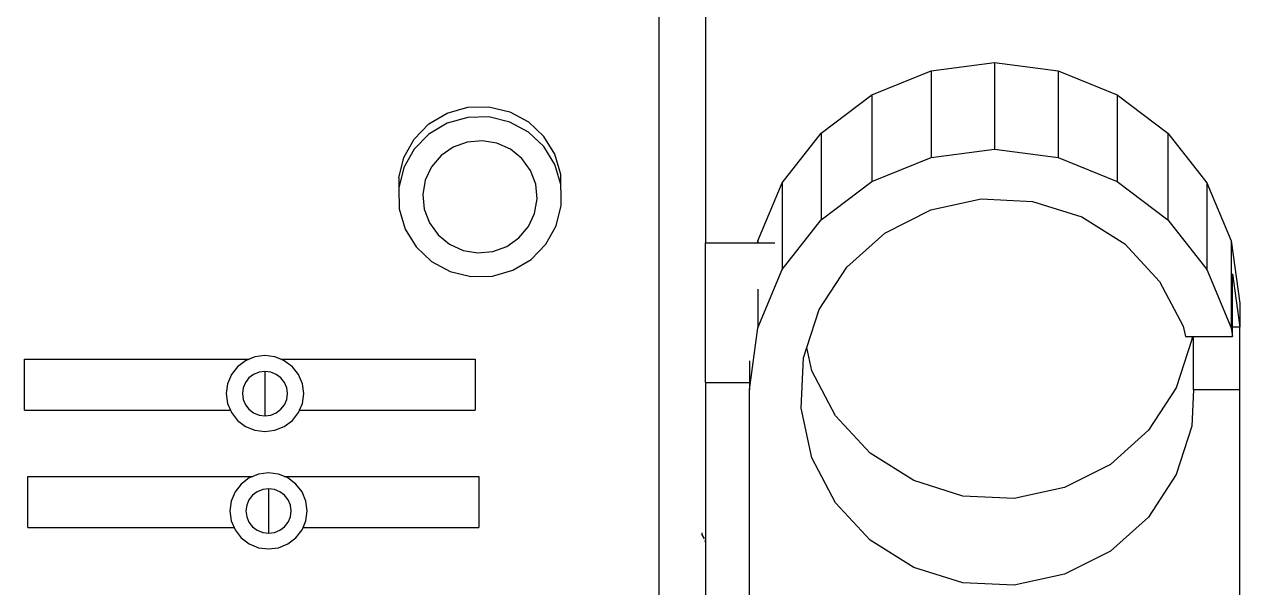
# Model space of a CAD drawing. Extents: x 3485972 to 3601240, y -625657 to -591207.
# Drawn here: x 3510478.9 to 3510634.1, y -597020.8 to -596948.9 of the extents above; entities that cross this region are included whole.
import ezdxf

# ---------------------------------------------------------------- set-up
doc = ezdxf.new("R2010")
doc.units = 0
doc.header["$LTSCALE"] = 6
doc.header["$MEASUREMENT"] = 0
doc.layers.add('medical equipment', color=171, linetype='CONTINUOUS', lineweight=25)

msp = doc.modelspace()

# ---------------------------------------------------------------- linework, layer by layer
at = {"layer": 'medical equipment'}
for p, q in [((3510565.88, -596942), (3510565.88, -596976.8)), ((3510559.95, -596944.05), (3510559.95, -597226.46)), ((3510594.7, -596954.86), (3510602.8, -596953.81)), ((3510602.8, -596953.81), (3510610.91, -596954.86)), ((3510602.8, -596953.81), (3510602.8, -596964.87)), ((3510587.15, -596957.92), (3510594.7, -596954.86)), ((3510594.7, -596954.86), (3510594.7, -596965.92)), ((3510610.91, -596954.86), (3510618.46, -596957.92)), ((3510610.91, -596954.86), (3510610.91, -596965.92)), ((3510580.66, -596962.8), (3510587.15, -596957.92)), ((3510587.15, -596957.92), (3510587.15, -596968.99)), ((3510618.46, -596957.92), (3510624.94, -596962.8)), ((3510618.46, -596957.92), (3510618.46, -596968.99)), ((3510530.57, -596961.63), (3510532.9, -596960.25)), ((3510532.9, -596960.25), (3510535.52, -596959.51)), ((3510535.52, -596959.51), (3510538.24, -596959.45)), ((3510538.24, -596959.45), (3510540.89, -596960.09)), ((3510540.89, -596960.09), (3510543.28, -596961.38)), ((3510528.68, -596963.56), (3510530.57, -596961.63)), ((3510532.9, -596961.55), (3510530.57, -596962.94)), ((3510535.52, -596960.81), (3510532.9, -596961.55)), ((3510538.24, -596960.75), (3510535.52, -596960.81)), ((3510540.89, -596961.39), (3510538.24, -596960.75)), ((3510543.28, -596962.68), (3510540.89, -596961.39)), ((3510543.28, -596961.38), (3510545.24, -596963.23)), ((3510530.57, -596962.94), (3510528.68, -596964.86)), ((3510545.24, -596964.53), (3510543.28, -596962.68)), ((3510546.65, -596965.51), (3510545.24, -596963.23)), ((3510575.69, -596969.16), (3510580.66, -596962.8)), ((3510580.66, -596962.8), (3510580.66, -596973.86)), ((3510624.94, -596962.8), (3510629.92, -596969.16)), ((3510624.94, -596962.8), (3510624.94, -596973.86)), ((3510527.37, -596965.9), (3510528.68, -596963.56)), ((3510528.68, -596964.86), (3510527.37, -596967.21)), ((3510533.68, -596964.59), (3510532.13, -596965.67)), ((3510535.47, -596963.94), (3510533.68, -596964.59)), ((3510537.37, -596963.77), (3510535.47, -596963.94)), ((3510539.25, -596964.08), (3510537.37, -596963.77)), ((3510540.99, -596964.86), (3510539.25, -596964.08)), ((3510542.45, -596966.06), (3510540.99, -596964.86)), ((3510546.65, -596966.82), (3510545.24, -596964.53)), ((3510594.7, -596965.92), (3510602.8, -596964.87)), ((3510602.8, -596964.87), (3510610.91, -596965.92)), ((3510526.72, -596968.5), (3510527.37, -596965.9)), ((3510532.13, -596965.67), (3510530.91, -596967.11)), ((3510543.56, -596967.58), (3510542.45, -596966.06)), ((3510547.41, -596968.08), (3510546.65, -596965.51)), ((3510587.15, -596968.99), (3510594.7, -596965.92)), ((3510610.91, -596965.92), (3510618.46, -596968.99)), ((3510527.37, -596967.21), (3510526.72, -596969.8)), ((3510530.91, -596967.11), (3510530.11, -596968.81)), ((3510544.22, -596969.34), (3510543.56, -596967.58)), ((3510547.41, -596969.38), (3510546.65, -596966.82)), ((3510526.72, -596968.5), (3510526.72, -596969.8)), ((3510530.11, -596968.81), (3510529.79, -596970.65)), ((3510544.4, -596971.2), (3510544.22, -596969.34)), ((3510547.41, -596969.38), (3510547.41, -596968.08)), ((3510547.47, -596970.75), (3510547.41, -596969.38)), ((3510572.56, -596976.56), (3510575.69, -596969.16)), ((3510575.69, -596969.16), (3510575.69, -596980.22)), ((3510580.66, -596973.86), (3510587.15, -596968.99)), ((3510618.46, -596968.99), (3510624.94, -596973.86)), ((3510629.92, -596969.16), (3510633.04, -596976.56)), ((3510629.92, -596969.16), (3510629.92, -596980.22)), ((3510526.72, -596969.8), (3510526.77, -596972.47)), ((3510529.79, -596970.65), (3510529.97, -596972.52)), ((3510547.44, -596970.85), (3510547.47, -596970.75)), ((3510547.47, -596972.05), (3510547.44, -596970.85)), ((3510526.77, -596972.47), (3510527.53, -596975.04)), ((3510529.97, -596972.52), (3510530.63, -596974.27)), ((3510544.07, -596973.04), (3510544.4, -596971.2)), ((3510546.82, -596974.65), (3510547.47, -596972.05)), ((3510588.81, -596975.55), (3510594.66, -596972.58)), ((3510594.66, -596972.58), (3510601.09, -596971.21)), ((3510601.09, -596971.21), (3510607.66, -596971.51)), ((3510607.66, -596971.51), (3510613.93, -596973.47)), ((3510543.28, -596974.74), (3510544.07, -596973.04)), ((3510575.69, -596980.22), (3510580.66, -596973.86)), ((3510613.93, -596973.47), (3510619.46, -596976.95)), ((3510624.94, -596973.86), (3510629.92, -596980.22)), ((3510527.53, -596975.04), (3510528.94, -596977.33)), ((3510530.63, -596974.27), (3510531.73, -596975.8)), ((3510542.06, -596976.18), (3510543.28, -596974.74)), ((3510545.51, -596976.99), (3510546.82, -596974.65)), ((3510583.95, -596979.89), (3510588.81, -596975.55)), ((3510528.94, -596977.33), (3510530.91, -596979.18)), ((3510531.73, -596975.8), (3510533.2, -596976.99)), ((3510533.2, -596976.99), (3510534.93, -596977.77)), ((3510538.71, -596977.91), (3510540.5, -596977.27)), ((3510540.5, -596977.27), (3510542.06, -596976.18)), ((3510543.62, -596978.92), (3510545.51, -596976.99)), ((3510565.9, -596994.61), (3510565.88, -596976.8)), ((3510565.88, -596976.8), (3510572.53, -596976.8)), ((3510572.53, -596976.8), (3510572.56, -596976.56)), ((3510572.53, -596976.8), (3510572.56, -596976.8)), ((3510572.56, -596976.56), (3510572.56, -596976.8)), ((3510572.56, -596976.8), (3510574.73, -596976.8)), ((3510619.46, -596976.95), (3510623.89, -596981.72)), ((3510633.04, -596976.56), (3510634.11, -596984.51)), ((3510633.04, -596976.56), (3510633.04, -596987.63)), ((3510534.93, -596977.77), (3510536.81, -596978.09)), ((3510536.81, -596978.09), (3510538.71, -596977.91)), ((3510530.91, -596979.18), (3510533.3, -596980.46)), ((3510538.67, -596981.05), (3510541.29, -596980.3)), ((3510541.29, -596980.3), (3510543.62, -596978.92)), ((3510572.56, -596987.63), (3510575.69, -596980.22)), ((3510580.39, -596985.32), (3510583.95, -596979.89)), ((3510629.92, -596980.22), (3510633.04, -596987.63)), ((3510533.3, -596980.46), (3510535.94, -596981.1)), ((3510535.94, -596981.1), (3510538.67, -596981.05)), ((3510623.89, -596981.72), (3510626.91, -596987.45)), ((3510633.2, -596980.77), (3510634.11, -596987.57)), ((3510633.2, -596987.57), (3510633.2, -596980.77)), ((3510572.56, -596982.72), (3510572.56, -596987.63)), ((3510634.11, -596984.51), (3510634.11, -596987.57)), ((3510578.82, -596990.15), (3510580.39, -596985.32)), ((3510571.49, -596995.57), (3510572.56, -596987.63)), ((3510626.91, -596987.45), (3510627.21, -596988.77)), ((3510633.04, -596987.63), (3510633.2, -596988.77)), ((3510634.11, -596987.57), (3510633.2, -596987.57)), ((3510633.2, -596988.77), (3510633.2, -596987.57)), ((3510634.11, -596995.57), (3510634.11, -596987.57)), ((3510628.01, -596989.14), (3510626.01, -596995.29)), ((3510627.21, -596988.77), (3510628.03, -596988.77)), ((3510628.03, -596988.77), (3510628.01, -596989.14)), ((3510628.03, -596988.77), (3510628.23, -596988.77)), ((3510628.23, -596995.57), (3510628.23, -596988.77)), ((3510628.23, -596988.77), (3510633.2, -596988.77)), ((3510509.63, -596991.19), (3510508.35, -596991.35)), ((3510510.91, -596991.35), (3510509.63, -596991.19)), ((3510578.4, -596991.47), (3510578.82, -596990.15)), ((3510579.49, -596993.15), (3510578.82, -596990.15)), ((3510478.9, -596998.16), (3510478.9, -596991.65)), ((3510478.9, -596991.65), (3510507.6, -596991.65)), ((3510506.13, -596992.61), (3510505.35, -596993.61)), ((3510507.16, -596991.84), (3510506.13, -596992.61)), ((3510507.6, -596991.65), (3510507.16, -596991.84)), ((3510508.35, -596991.35), (3510507.6, -596991.65)), ((3510511.66, -596991.65), (3510510.91, -596991.35)), ((3510511.66, -596991.65), (3510536.47, -596991.65)), ((3510512.1, -596991.84), (3510511.66, -596991.65)), ((3510513.13, -596992.61), (3510512.1, -596991.84)), ((3510513.91, -596993.61), (3510513.13, -596992.61)), ((3510536.47, -596991.65), (3510536.46, -596998.16)), ((3510571.49, -596991.87), (3510571.49, -596994.6)), ((3510578.09, -596997.91), (3510578.4, -596991.47)), ((3510505.35, -596993.61), (3510504.85, -596994.78)), ((3510507.59, -596994.03), (3510507.13, -596994.62)), ((3510508.18, -596993.58), (3510507.59, -596994.03)), ((3510508.88, -596993.3), (3510508.18, -596993.58)), ((3510509.63, -596993.2), (3510508.88, -596993.3)), ((3510510.38, -596993.3), (3510509.63, -596993.2)), ((3510509.63, -596993.2), (3510509.63, -596998.87)), ((3510511.07, -596993.58), (3510510.38, -596993.3)), ((3510511.67, -596994.03), (3510511.07, -596993.58)), ((3510512.13, -596994.62), (3510511.67, -596994.03)), ((3510514.41, -596994.78), (3510513.91, -596993.61)), ((3510582.51, -596998.88), (3510579.49, -596993.15)), ((3510504.85, -596994.78), (3510504.68, -596996.04)), ((3510506.84, -596995.3), (3510506.74, -596996.04)), ((3510507.13, -596994.62), (3510506.84, -596995.3)), ((3510512.42, -596995.3), (3510512.13, -596994.62)), ((3510512.52, -596996.04), (3510512.42, -596995.3)), ((3510514.58, -596996.04), (3510514.41, -596994.78)), ((3510565.9, -596994.61), (3510565.88, -597014.89)), ((3510565.9, -596994.61), (3510571.49, -596994.6)), ((3510571.49, -596994.6), (3510571.49, -596995.57)), ((3510571.49, -597048.18), (3510571.49, -596995.57)), ((3510626.01, -596995.29), (3510622.46, -597000.72)), ((3510628.23, -596995.57), (3510628.01, -597000.2)), ((3510634.11, -596995.57), (3510628.23, -596995.57)), ((3510634.11, -597044.36), (3510634.11, -596995.57)), ((3510504.68, -596996.04), (3510504.85, -596997.29)), ((3510504.85, -596997.29), (3510505.22, -596998.16)), ((3510506.74, -596996.04), (3510506.84, -596996.77)), ((3510506.84, -596996.77), (3510507.13, -596997.45)), ((3510507.13, -596997.45), (3510507.59, -596998.04)), ((3510511.67, -596998.04), (3510512.13, -596997.45)), ((3510512.13, -596997.45), (3510512.42, -596996.77)), ((3510512.42, -596996.77), (3510512.52, -596996.04)), ((3510514.04, -596998.16), (3510514.41, -596997.29)), ((3510514.41, -596997.29), (3510514.58, -596996.04)), ((3510478.9, -596998.16), (3510505.22, -596998.16)), ((3510505.22, -596998.16), (3510505.35, -596998.46)), ((3510505.35, -596998.46), (3510506.13, -596999.47)), ((3510507.59, -596998.04), (3510508.18, -596998.49)), ((3510508.18, -596998.49), (3510508.88, -596998.77)), ((3510508.88, -596998.77), (3510509.63, -596998.87)), ((3510509.63, -596998.87), (3510510.38, -596998.77)), ((3510510.38, -596998.77), (3510511.07, -596998.49)), ((3510511.07, -596998.49), (3510511.67, -596998.04)), ((3510513.13, -596999.47), (3510513.91, -596998.46)), ((3510513.91, -596998.46), (3510514.04, -596998.16)), ((3510514.04, -596998.16), (3510536.46, -596998.16)), ((3510579.49, -597004.21), (3510578.09, -596997.91)), ((3510586.94, -597003.65), (3510582.51, -596998.88)), ((3510506.13, -596999.47), (3510507.16, -597000.24)), ((3510507.16, -597000.24), (3510508.35, -597000.72)), ((3510510.91, -597000.72), (3510512.1, -597000.24)), ((3510512.1, -597000.24), (3510513.13, -596999.47)), ((3510628.01, -597000.2), (3510626.01, -597006.35)), ((3510508.35, -597000.72), (3510509.63, -597000.89)), ((3510509.63, -597000.89), (3510510.91, -597000.72)), ((3510622.46, -597000.72), (3510617.6, -597005.06)), ((3510592.48, -597007.14), (3510586.94, -597003.65)), ((3510582.51, -597009.95), (3510579.49, -597004.21)), ((3510617.6, -597005.06), (3510611.75, -597008.02)), ((3510479.36, -597013.13), (3510479.36, -597006.62)), ((3510479.36, -597006.62), (3510508.07, -597006.62)), ((3510507.62, -597006.8), (3510506.6, -597007.57)), ((3510508.07, -597006.62), (3510507.62, -597006.8)), ((3510508.81, -597006.32), (3510508.07, -597006.62)), ((3510510.09, -597006.15), (3510508.81, -597006.32)), ((3510511.37, -597006.32), (3510510.09, -597006.15)), ((3510512.12, -597006.62), (3510511.37, -597006.32)), ((3510512.12, -597006.62), (3510536.93, -597006.62)), ((3510512.57, -597006.8), (3510512.12, -597006.62)), ((3510513.59, -597007.57), (3510512.57, -597006.8)), ((3510536.93, -597006.62), (3510536.93, -597013.13)), ((3510626.01, -597006.35), (3510622.46, -597011.78)), ((3510506.6, -597007.57), (3510505.81, -597008.58)), ((3510509.35, -597008.27), (3510508.65, -597008.55)), ((3510510.09, -597008.17), (3510509.35, -597008.27)), ((3510510.84, -597008.27), (3510510.09, -597008.17)), ((3510510.09, -597008.17), (3510510.09, -597013.84)), ((3510511.54, -597008.55), (3510510.84, -597008.27)), ((3510514.38, -597008.58), (3510513.59, -597007.57)), ((3510598.75, -597009.1), (3510592.48, -597007.14)), ((3510611.75, -597008.02), (3510605.32, -597009.4)), ((3510505.32, -597009.75), (3510505.15, -597011)), ((3510505.81, -597008.58), (3510505.32, -597009.75)), ((3510507.59, -597009.59), (3510507.3, -597010.27)), ((3510508.05, -597009), (3510507.59, -597009.59)), ((3510508.65, -597008.55), (3510508.05, -597009)), ((3510512.14, -597009), (3510511.54, -597008.55)), ((3510512.6, -597009.59), (3510512.14, -597009)), ((3510512.89, -597010.27), (3510512.6, -597009.59)), ((3510514.87, -597009.75), (3510514.38, -597008.58)), ((3510515.04, -597011), (3510514.87, -597009.75)), ((3510605.32, -597009.4), (3510598.75, -597009.1)), ((3510505.15, -597011), (3510505.32, -597012.26)), ((3510507.3, -597010.27), (3510507.2, -597011)), ((3510507.2, -597011), (3510507.3, -597011.74)), ((3510512.98, -597011), (3510512.89, -597010.27)), ((3510512.89, -597011.74), (3510512.98, -597011)), ((3510514.87, -597012.26), (3510515.04, -597011)), ((3510586.94, -597014.72), (3510582.51, -597009.95)), ((3510505.32, -597012.26), (3510505.68, -597013.13)), ((3510507.3, -597011.74), (3510507.59, -597012.42)), ((3510507.59, -597012.42), (3510508.05, -597013.01)), ((3510508.05, -597013.01), (3510508.65, -597013.46)), ((3510511.54, -597013.46), (3510512.14, -597013.01)), ((3510512.14, -597013.01), (3510512.6, -597012.42)), ((3510512.6, -597012.42), (3510512.89, -597011.74)), ((3510514.5, -597013.13), (3510514.87, -597012.26)), ((3510622.46, -597011.78), (3510617.6, -597016.12)), ((3510479.36, -597013.13), (3510505.68, -597013.13)), ((3510505.68, -597013.13), (3510505.81, -597013.43)), ((3510505.81, -597013.43), (3510506.6, -597014.43)), ((3510506.6, -597014.43), (3510507.62, -597015.2)), ((3510508.65, -597013.46), (3510509.35, -597013.74)), ((3510509.35, -597013.74), (3510510.09, -597013.84)), ((3510510.09, -597013.84), (3510510.84, -597013.74)), ((3510510.84, -597013.74), (3510511.54, -597013.46)), ((3510512.57, -597015.2), (3510513.59, -597014.43)), ((3510513.59, -597014.43), (3510514.38, -597013.43)), ((3510514.38, -597013.43), (3510514.5, -597013.13)), ((3510514.5, -597013.13), (3510536.93, -597013.13)), ((3510565.42, -597013.81), (3510565.42, -597013.98)), ((3510565.42, -597013.98), (3510565.67, -597014.51)), ((3510565.67, -597014.41), (3510565.42, -597013.98)), ((3510565.67, -597014.41), (3510565.67, -597014.51)), ((3510565.67, -597014.51), (3510565.67, -597014.58)), ((3510507.62, -597015.2), (3510508.81, -597015.69)), ((3510508.81, -597015.69), (3510510.09, -597015.85)), ((3510510.09, -597015.85), (3510511.37, -597015.69)), ((3510511.37, -597015.69), (3510512.57, -597015.2)), ((3510565.83, -597014.88), (3510565.83, -597014.78)), ((3510565.88, -597014.89), (3510565.83, -597014.88)), ((3510565.83, -597014.95), (3510565.88, -597014.99)), ((3510565.9, -597014.93), (3510565.88, -597014.89)), ((3510565.9, -597014.93), (3510565.88, -597014.99)), ((3510565.88, -597014.99), (3510565.9, -597015.03)), ((3510565.9, -597015.03), (3510565.88, -597015.06)), ((3510565.88, -597015.06), (3510565.9, -597015.1)), ((3510565.9, -597015.1), (3510565.88, -597035.34)), ((3510592.48, -597018.2), (3510586.94, -597014.72)), ((3510617.6, -597016.12), (3510611.75, -597019.08)), ((3510598.75, -597020.16), (3510592.48, -597018.2)), ((3510611.75, -597019.08), (3510605.32, -597020.46)), ((3510605.32, -597020.46), (3510598.75, -597020.16))]:
    msp.add_line(p, q, dxfattribs=at)

doc.saveas('drawing.dxf')
